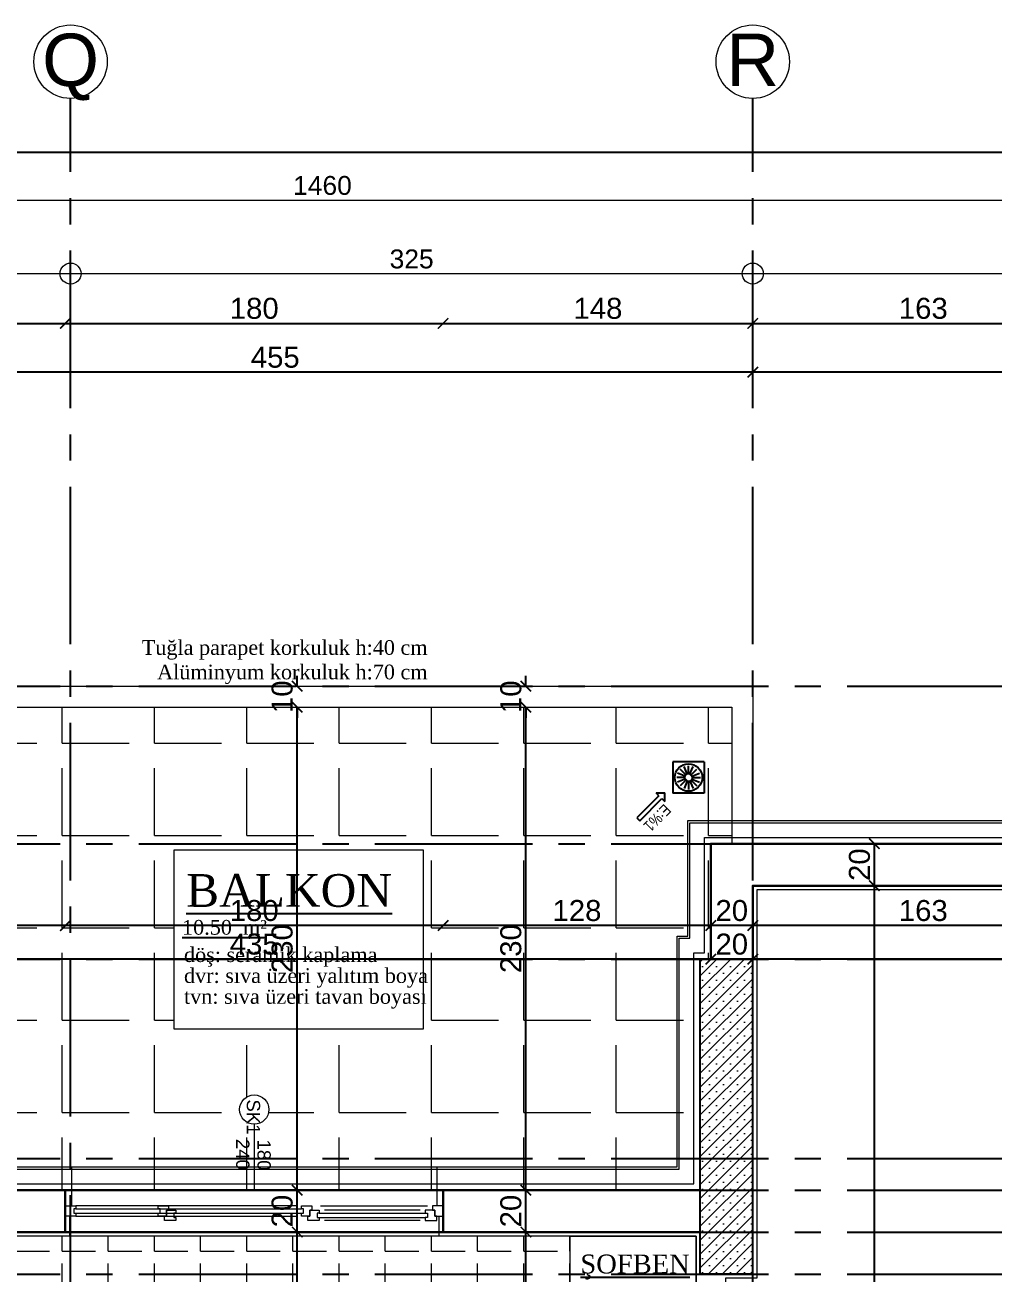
# Model space of a CAD drawing. Header units: millimetres. Extents: x 2778 to 13672, y 1832 to 5175.
# Drawn here: x 12514 to 12976, y 4540 to 5135 of the extents above; entities that cross this region are included whole.
import ezdxf

# ---------------------------------------------------------------- set-up
doc = ezdxf.new("R2010")
doc.units = ezdxf.units.MM
for name, pattern in [('CENTER2', [112.5, 75, -12.5, 12.5, -12.5]), ('DASHDOT2', [12.7, 6.35, -3.175, 0, -3.175]), ('DOTX2', [0.5, 0, -0.5])]:
    doc.linetypes.add(name, pattern=pattern)
for name, color, linetype, lineweight in [('aks', 251, 'DASHDOT2', 35), ('duvar', 232, 'Continuous', 30), ('görünüş', 201, 'Continuous', 18), ('ince', 37, 'Continuous', 0), ('iz', 1, 'DOTX2', 20), ('pencere', 4, 'Continuous', 18), ('sıva dış', 30, 'Continuous', 9), ('sıva iç', 21, 'Continuous', 0), ('tefriş', 252, 'Continuous', 5), ('yalıtım', 107, 'Continuous', 0), ('yazı', 11, 'Continuous', 20), ('z - tarama', 251, 'Continuous', 18), ('ÖLÇÜ İÇ', 7, 'Continuous', 9)]:
    doc.layers.add(name, color=color, linetype=linetype, lineweight=lineweight)
for name, color, linetype in [('İÇÖLÇÜ', 7, 'Continuous'), ('Panel', 7, 'Continuous'), ('Standart', 7, 'Continuous'), ('Yazi', 7, 'Continuous'), ('Ölçülendirme', 7, 'Continuous')]:
    doc.layers.add(name, color=color, linetype=linetype)
doc.styles.add('arial_1_18', font='arial.ttf', dxfattribs={"height": 0.2})
doc.styles.get("Standard").update_dxf_attribs({"font": 'arial.ttf'})
doc.styles.add('swis', font='swissc.ttf', dxfattribs={"height": 10})
doc.styles.add('Times roman', font='times.ttf')
doc.dimstyles.new('zulay iç ölçü', dxfattribs={"dimtxt": 10, "dimasz": 5, "dimexe": 0.18, "dimexo": 0, "dimgap": 2, "dimtad": 3, "dimdec": 0, "dimzin": 0, "dimdsep": 46, "dimtxsty": 'Standard', "dimblk": 'ARCHTICK', "dimcen": 0.09, "dimse1": 1, "dimse2": 1, "dimadec": 0, "dimazin": 0, "dimtfac": 1, "dimtdec": 0, "dimtix": 1, "dimtofl": 0, "dimtmove": 0, "dimatfit": 3, "dimldrblk": 'ARCHTICK', "dimfxl": 1, "dimtolj": 1, "dimtzin": 0, "dimarcsym": 0})

# ---------------------------------------------------------------- blocks, each defined once
blk = doc.blocks.new('IDE941Entity3566')
at = {"layer": 'Panel', "linetype": 'Continuous', "lineweight": 5}
h = blk.add_hatch(dxfattribs=at)
h.set_pattern_fill('SACNCR', color=163, scale=50, style=0)
h.set_pattern_definition([(45, (0, 0), (-3.314563, 3.314563), []), (45, (3.3146, 0), (-3.314563, 3.314563), [0, -4.6875])])
h.paths.add_polyline_path([(4180, 2050), (4180, 2200), (4205, 2200), (4205, 2050)])
blk = doc.blocks.new('IDE941Entity3567')
at = {"layer": 'Panel', "color": 164, "linetype": 'Continuous', "lineweight": -3}
blk.add_lwpolyline([(4205, 2050), (4180, 2050)], dxfattribs=at)
blk = doc.blocks.new('IDE941Entity3568')
at = {"layer": 'Panel', "color": 164, "linetype": 'Continuous', "lineweight": -3}
blk.add_lwpolyline([(4205, 2050), (4205, 2200)], dxfattribs=at)
blk = doc.blocks.new('IDE941Entity3569')
at = {"layer": 'Panel', "color": 164, "linetype": 'Continuous', "lineweight": -3}
blk.add_lwpolyline([(4205, 2200), (4180, 2200)], dxfattribs=at)
blk = doc.blocks.new('IDE941Entity3570')
at = {"layer": 'Panel', "color": 164, "linetype": 'Continuous', "lineweight": -3}
blk.add_lwpolyline([(4180, 2050), (4180, 2200)], dxfattribs=at)
blk = doc.blocks.new('IDE941Entity3926')
at = {"layer": 'Ölçülendirme', "color": 1, "linetype": 'Continuous', "lineweight": 5}
for points in [[(3262, 2723), (4738, 2723)], [(3262, 2688), (4738, 2688)]]:
    blk.add_lwpolyline(points, dxfattribs=at)
for centre in [(3880, 2688), (4205, 2688)]:
    blk.add_circle(centre, 5, dxfattribs=at)
at = {"layer": 'Ölçülendirme', "color": 1, "linetype": 'Continuous', "lineweight": 5, "style": 'arial_1_18'}
for s, p in [('1460', (3986.02, 2725.5)), ('325', (4032.01, 2690.5))]:
    blk.add_text(s, height=9, dxfattribs=at).set_placement(p)
blk = doc.blocks.new('_ArchTick')
at = {"color": 0, "linetype": 'ByBlock', "const_width": 0.15}
blk.add_lwpolyline([(-0.5, -0.5), (0.5, 0.5)], dxfattribs=at)
blk = doc.blocks.new('*D2696')
at = {"layer": 'Defpoints', "color": 0, "transparency": 16777216}
for p in [(8656.17, 5074.42), (8656.17, 5074.42), (13386.17, 5074.42)]:
    blk.add_point(p, dxfattribs=at)
at = {"layer": 'ÖLÇÜ İÇ', "color": 0, "lineweight": -2, "transparency": 16777216}
blk.add_line((13386.17, 5074.42), (8656.17, 5074.42), dxfattribs=at)
at = {"layer": 'ÖLÇÜ İÇ', "color": 0, "lineweight": -2, "transparency": 16777216, "xscale": 5, "yscale": 5, "zscale": 5, "rotation": 180}
blk.add_blockref('_ArchTick', (8656.17, 5074.42), dxfattribs=at)
at = {"layer": 'ÖLÇÜ İÇ', "color": 0, "lineweight": -2, "transparency": 16777216, "xscale": 5, "yscale": 5, "zscale": 5}
blk.add_blockref('_ArchTick', (13386.17, 5074.42), dxfattribs=at)
at = {"layer": 'ÖLÇÜ İÇ', "color": 0, "transparency": 16777216, "insert": (11021.17, 5081.52), "char_height": 10, "attachment_point": 5}
blk.add_mtext('\\A1;4730', dxfattribs=at)
blk = doc.blocks.new('FGFS')
at = {"layer": 'duvar'}
for p, q in [((857019.82, -390681.05), (857039.82, -390681.05)), ((857019.82, -390861.05), (857039.82, -390861.05))]:
    blk.add_line(p, q, dxfattribs=at)
at = {"layer": 'ince'}
for p, q in [((857027.32, -390739.55), (857027.32, -390688.55)), ((857029.32, -390692.05), (857029.32, -390737.55)), ((857034.32, -390692.05), (857034.32, -390737.55)), ((857027.32, -390751.05), (857027.32, -390856.05)), ((857032.32, -390856.05), (857032.32, -390751.05))]:
    blk.add_line(p, q, dxfattribs=at)
for points in [[(857030.82, -390740.05), (857030.82, -390689.55)], [(857032.82, -390740.05), (857032.82, -390689.55)], [(857028.82, -390856.05), (857028.82, -390748.55)], [(857030.82, -390856.05), (857030.82, -390748.55)]]:
    blk.add_lwpolyline(points, dxfattribs=at)
at = {"layer": 'iz', "ltscale": 0.1}
for p, q in [((857019.82, -390681.05), (857019.82, -390861.05)), ((857039.82, -390861.05), (857039.82, -390681.05))]:
    blk.add_line(p, q, dxfattribs=at)
at = {"layer": 'pencere'}
for points in [[(857027.32, -390681.05), (857027.32, -390686.05), (857029.32, -390686.05), (857029.32, -390685.05), (857032.32, -390685.05), (857032.32, -390681.05)], [(857030.82, -390748.55), (857030.82, -390747.55), (857028.82, -390747.55), (857028.82, -390748.55), (857027.32, -390748.55), (857027.32, -390743.55), (857029.32, -390743.55), (857029.32, -390744.55), (857032.32, -390744.55), (857032.32, -390748.55), (857030.82, -390748.55)], [(857030.82, -390816.84), (857030.82, -390815.84), (857028.82, -390815.84), (857028.82, -390816.84), (857027.32, -390816.84), (857027.32, -390811.84), (857029.32, -390811.84), (857029.32, -390812.84), (857032.32, -390812.84), (857032.32, -390816.84), (857030.82, -390816.84)], [(857027.32, -390861.05), (857027.32, -390856.05), (857027.32, -390856.05), (857028.82, -390856.05), (857028.82, -390857.05), (857030.82, -390857.05), (857030.82, -390856.05), (857032.32, -390856.05), (857032.32, -390856.05), (857032.32, -390861.05)]]:
    blk.add_lwpolyline(points, dxfattribs=at)
for points in [[(857032.32, -390684.05), (857032.32, -390685.05), (857029.32, -390685.05), (857029.32, -390689.55), (857030.82, -390689.55), (857030.82, -390688.55), (857032.82, -390688.55), (857032.82, -390689.55), (857034.32, -390689.55), (857034.32, -390684.05)], [(857032.32, -390745.55), (857032.32, -390744.55), (857029.32, -390744.55), (857029.32, -390740.05), (857030.82, -390740.05), (857030.82, -390741.05), (857032.82, -390741.05), (857032.82, -390740.05), (857034.32, -390740.05), (857034.32, -390745.55)], [(857032.32, -390813.84), (857032.32, -390812.84), (857029.32, -390812.84), (857029.32, -390808.35), (857030.82, -390808.35), (857030.82, -390809.35), (857032.82, -390809.35), (857032.82, -390808.35), (857034.32, -390808.35), (857034.32, -390813.84)]]:
    blk.add_lwpolyline(points, close=True, dxfattribs=at)
at = {"layer": 'sıva dış'}
for p, q in [((857008.82, -390684.05), (857027.32, -390684.05)), ((857008.82, -390858.05), (857027.32, -390858.05))]:
    blk.add_line(p, q, dxfattribs=at)
at = {"layer": 'sıva iç'}
for p, q in [((857032.32, -390683.05), (857041.82, -390683.05)), ((857032.32, -390859.05), (857041.82, -390859.05))]:
    blk.add_line(p, q, dxfattribs=at)
at = {"layer": 'yazı'}
blk.add_line((856988.47, -390771.05), (857019.82, -390771.05), dxfattribs=at)
blk.add_circle((856981.47, -390771.05), 7, dxfattribs=at)
for s, p in [('180', (856995.76, -390769.51)), ('SK1', (856976.65, -390774.58)), ('240', (856995.44, -390779.66))]:
    blk.add_text(s, height=6.328, dxfattribs=at).set_placement(p)
blk = doc.blocks.new('eğim çizgisi')
at = {"layer": 'Yazi'}
for p, q in [((1343.11, 4120.2), (1332.51, 4109.59)), ((1333.92, 4108.18), (1344.53, 4118.78)), ((1344.53, 4118.78), (1343.11, 4120.2)), ((1312.34, 4092.04), (1312.34, 4107.04)), ((1312.34, 4107.04), (1327.34, 4107.04)), ((1327.34, 4092.04), (1327.34, 4107.04)), ((1331.09, 4111.01), (1331.09, 4106.76)), ((1332.51, 4109.59), (1331.09, 4111.01)), ((1335.34, 4106.76), (1331.09, 4106.76)), ((1333.92, 4108.18), (1335.34, 4106.76)), ((1318.54, 4100.08), (1314.65, 4101.7)), ((1318.85, 4100.54), (1315.87, 4103.52)), ((1319.31, 4100.84), (1317.69, 4104.74)), ((1319.84, 4100.95), (1319.84, 4105.17)), ((1320.38, 4100.84), (1322, 4104.74)), ((1320.84, 4100.54), (1323.82, 4103.52)), ((1321.14, 4100.08), (1325.04, 4101.7)), ((1318.44, 4099.54), (1314.22, 4099.54)), ((1318.54, 4099.01), (1314.65, 4097.39)), ((1318.85, 4098.55), (1315.87, 4095.57)), ((1319.31, 4098.24), (1317.69, 4094.35)), ((1319.84, 4098.14), (1319.84, 4093.92)), ((1320.38, 4098.24), (1322, 4094.35)), ((1320.84, 4098.55), (1323.82, 4095.57)), ((1321.14, 4099.01), (1325.04, 4097.39)), ((1321.25, 4099.54), (1325.47, 4099.54)), ((1312.34, 4092.04), (1327.34, 4092.04))]:
    blk.add_line(p, q, dxfattribs=at)
blk.add_circle((1319.84, 4099.54), 6.56, dxfattribs=at)
at = {"layer": 'Yazi', "style": 'swis'}
blk.add_text('E:%%%1', height=5.335, rotation=45, dxfattribs=at).set_placement((1331.42, 4111.73))
blk = doc.blocks.new('*D3269')
at = {"layer": 'Defpoints', "color": 0, "transparency": 16777216}
for p in [(12861.17, 4725.23), (13023.67, 4725.23), (12861.17, 4706.22)]:
    blk.add_point(p, dxfattribs=at)
at = {"layer": 'ÖLÇÜ İÇ', "color": 0, "lineweight": -2, "transparency": 16777216}
blk.add_line((13023.67, 4706.22), (12861.17, 4706.22), dxfattribs=at)
at = {"layer": 'ÖLÇÜ İÇ', "color": 0, "lineweight": -2, "transparency": 16777216, "xscale": 5, "yscale": 5, "zscale": 5, "rotation": 180}
blk.add_blockref('_ArchTick', (12861.17, 4706.22), dxfattribs=at)
at = {"layer": 'ÖLÇÜ İÇ', "color": 0, "lineweight": -2, "transparency": 16777216, "xscale": 5, "yscale": 5, "zscale": 5}
blk.add_blockref('_ArchTick', (13023.67, 4706.22), dxfattribs=at)
at = {"layer": 'ÖLÇÜ İÇ', "color": 0, "transparency": 16777216, "insert": (12942.42, 4713.33), "char_height": 10, "attachment_point": 5}
blk.add_mtext('\\A1;163', dxfattribs=at)
blk = doc.blocks.new('*D3270')
at = {"layer": 'Defpoints', "color": 0, "transparency": 16777216}
for p in [(12861.17, 4725.23), (12841.17, 4724.08), (12841.17, 4706.22)]:
    blk.add_point(p, dxfattribs=at)
at = {"layer": 'ÖLÇÜ İÇ', "color": 0, "lineweight": -2, "transparency": 16777216}
blk.add_line((12861.17, 4706.22), (12841.17, 4706.22), dxfattribs=at)
at = {"layer": 'ÖLÇÜ İÇ', "color": 0, "lineweight": -2, "transparency": 16777216, "xscale": 5, "yscale": 5, "zscale": 5, "rotation": 180}
blk.add_blockref('_ArchTick', (12841.17, 4706.22), dxfattribs=at)
at = {"layer": 'ÖLÇÜ İÇ', "color": 0, "lineweight": -2, "transparency": 16777216, "xscale": 5, "yscale": 5, "zscale": 5}
blk.add_blockref('_ArchTick', (12861.17, 4706.22), dxfattribs=at)
at = {"layer": 'ÖLÇÜ İÇ', "color": 0, "transparency": 16777216, "insert": (12851.17, 4713.33), "char_height": 10, "attachment_point": 5}
blk.add_mtext('\\A1;20', dxfattribs=at)
blk = doc.blocks.new('*D3271')
at = {"layer": 'Defpoints', "color": 0, "transparency": 16777216}
for p in [(12841.17, 4724.08), (12713.67, 4706.22), (12713.67, 4580.23)]:
    blk.add_point(p, dxfattribs=at)
at = {"layer": 'ÖLÇÜ İÇ', "color": 0, "lineweight": -2, "transparency": 16777216}
blk.add_line((12841.17, 4706.22), (12713.67, 4706.22), dxfattribs=at)
at = {"layer": 'ÖLÇÜ İÇ', "color": 0, "lineweight": -2, "transparency": 16777216, "xscale": 5, "yscale": 5, "zscale": 5, "rotation": 180}
blk.add_blockref('_ArchTick', (12713.67, 4706.22), dxfattribs=at)
at = {"layer": 'ÖLÇÜ İÇ', "color": 0, "lineweight": -2, "transparency": 16777216, "xscale": 5, "yscale": 5, "zscale": 5}
blk.add_blockref('_ArchTick', (12841.17, 4706.22), dxfattribs=at)
at = {"layer": 'ÖLÇÜ İÇ', "color": 0, "transparency": 16777216, "insert": (12777.42, 4713.33), "char_height": 10, "attachment_point": 5}
blk.add_mtext('\\A1;128', dxfattribs=at)
blk = doc.blocks.new('*D3272')
at = {"layer": 'Defpoints', "color": 0, "transparency": 16777216}
for p in [(12533.67, 4706.22), (12533.67, 4580.23), (12713.67, 4580.23)]:
    blk.add_point(p, dxfattribs=at)
at = {"layer": 'ÖLÇÜ İÇ', "color": 0, "lineweight": -2, "transparency": 16777216}
blk.add_line((12713.67, 4706.22), (12533.67, 4706.22), dxfattribs=at)
at = {"layer": 'ÖLÇÜ İÇ', "color": 0, "lineweight": -2, "transparency": 16777216, "xscale": 5, "yscale": 5, "zscale": 5, "rotation": 180}
blk.add_blockref('_ArchTick', (12533.67, 4706.22), dxfattribs=at)
at = {"layer": 'ÖLÇÜ İÇ', "color": 0, "lineweight": -2, "transparency": 16777216, "xscale": 5, "yscale": 5, "zscale": 5}
blk.add_blockref('_ArchTick', (12713.67, 4706.22), dxfattribs=at)
at = {"layer": 'ÖLÇÜ İÇ', "color": 0, "transparency": 16777216, "insert": (12623.67, 4713.33), "char_height": 10, "attachment_point": 5}
blk.add_mtext('\\A1;180', dxfattribs=at)
blk = doc.blocks.new('*D3273')
at = {"layer": 'Defpoints', "color": 0, "transparency": 16777216}
for p in [(12406.17, 4706.22), (12406.17, 4706.22), (12533.67, 4580.23)]:
    blk.add_point(p, dxfattribs=at)
at = {"layer": 'ÖLÇÜ İÇ', "color": 0, "lineweight": -2, "transparency": 16777216}
blk.add_line((12533.67, 4706.22), (12406.17, 4706.22), dxfattribs=at)
at = {"layer": 'ÖLÇÜ İÇ', "color": 0, "lineweight": -2, "transparency": 16777216, "xscale": 5, "yscale": 5, "zscale": 5, "rotation": 180}
blk.add_blockref('_ArchTick', (12406.17, 4706.22), dxfattribs=at)
at = {"layer": 'ÖLÇÜ İÇ', "color": 0, "lineweight": -2, "transparency": 16777216, "xscale": 5, "yscale": 5, "zscale": 5}
blk.add_blockref('_ArchTick', (12533.67, 4706.22), dxfattribs=at)
at = {"layer": 'ÖLÇÜ İÇ', "color": 0, "transparency": 16777216, "insert": (12469.92, 4713.33), "char_height": 10, "attachment_point": 5}
blk.add_mtext('\\A1;128', dxfattribs=at)
blk = doc.blocks.new('*D3280')
at = {"layer": 'Defpoints', "color": 0, "transparency": 16777216}
for p in [(12861.17, 4690.23), (12861.17, 4690.23), (13366.17, 4690.23)]:
    blk.add_point(p, dxfattribs=at)
at = {"layer": 'ÖLÇÜ İÇ', "color": 0, "lineweight": -2, "transparency": 16777216}
blk.add_line((13366.17, 4690.23), (12861.17, 4690.23), dxfattribs=at)
at = {"layer": 'ÖLÇÜ İÇ', "color": 0, "lineweight": -2, "transparency": 16777216, "xscale": 5, "yscale": 5, "zscale": 5, "rotation": 180}
blk.add_blockref('_ArchTick', (12861.17, 4690.23), dxfattribs=at)
at = {"layer": 'ÖLÇÜ İÇ', "color": 0, "lineweight": -2, "transparency": 16777216, "xscale": 5, "yscale": 5, "zscale": 5}
blk.add_blockref('_ArchTick', (13366.17, 4690.23), dxfattribs=at)
at = {"layer": 'ÖLÇÜ İÇ', "color": 0, "transparency": 16777216, "insert": (13113.67, 4697.34), "char_height": 10, "attachment_point": 5}
blk.add_mtext('\\A1;505', dxfattribs=at)
blk = doc.blocks.new('*D3281')
at = {"layer": 'Defpoints', "color": 0, "transparency": 16777216}
for p in [(12841.17, 4690.23), (12841.17, 4690.23), (12861.17, 4690.23)]:
    blk.add_point(p, dxfattribs=at)
at = {"layer": 'ÖLÇÜ İÇ', "color": 0, "lineweight": -2, "transparency": 16777216}
blk.add_line((12861.17, 4690.23), (12841.17, 4690.23), dxfattribs=at)
at = {"layer": 'ÖLÇÜ İÇ', "color": 0, "lineweight": -2, "transparency": 16777216, "xscale": 5, "yscale": 5, "zscale": 5, "rotation": 180}
blk.add_blockref('_ArchTick', (12841.17, 4690.23), dxfattribs=at)
at = {"layer": 'ÖLÇÜ İÇ', "color": 0, "lineweight": -2, "transparency": 16777216, "xscale": 5, "yscale": 5, "zscale": 5}
blk.add_blockref('_ArchTick', (12861.17, 4690.23), dxfattribs=at)
at = {"layer": 'ÖLÇÜ İÇ', "color": 0, "transparency": 16777216, "insert": (12851.17, 4697.34), "char_height": 10, "attachment_point": 5}
blk.add_mtext('\\A1;20', dxfattribs=at)
blk = doc.blocks.new('*D3282')
at = {"layer": 'Defpoints', "color": 0, "transparency": 16777216}
for p in [(12406.17, 4690.23), (12406.17, 4690.23), (12841.17, 4690.23)]:
    blk.add_point(p, dxfattribs=at)
at = {"layer": 'ÖLÇÜ İÇ', "color": 0, "lineweight": -2, "transparency": 16777216}
blk.add_line((12841.17, 4690.23), (12406.17, 4690.23), dxfattribs=at)
at = {"layer": 'ÖLÇÜ İÇ', "color": 0, "lineweight": -2, "transparency": 16777216, "xscale": 5, "yscale": 5, "zscale": 5, "rotation": 180}
blk.add_blockref('_ArchTick', (12406.17, 4690.23), dxfattribs=at)
at = {"layer": 'ÖLÇÜ İÇ', "color": 0, "lineweight": -2, "transparency": 16777216, "xscale": 5, "yscale": 5, "zscale": 5}
blk.add_blockref('_ArchTick', (12841.17, 4690.23), dxfattribs=at)
at = {"layer": 'ÖLÇÜ İÇ', "color": 0, "transparency": 16777216, "insert": (12623.67, 4697.34), "char_height": 10, "attachment_point": 5}
blk.add_mtext('\\A1;435', dxfattribs=at)
blk = doc.blocks.new('*D3169')
at = {"layer": 'Defpoints', "color": 0, "transparency": 16777216}
for p in [(12644.12, 4560.23), (12644.12, 4560.23), (12644.12, 4155.23)]:
    blk.add_point(p, dxfattribs=at)
at = {"layer": 'ÖLÇÜ İÇ', "color": 0, "lineweight": -2, "transparency": 16777216}
blk.add_line((12644.12, 4155.23), (12644.12, 4560.23), dxfattribs=at)
at = {"layer": 'ÖLÇÜ İÇ', "color": 0, "lineweight": -2, "transparency": 16777216, "xscale": 5, "yscale": 5, "zscale": 5}
for p, rotation in [((12644.12, 4560.23), 90), ((12644.12, 4155.23), 270)]:
    blk.add_blockref('_ArchTick', p, dxfattribs=dict(at, rotation=rotation))
at = {"layer": 'ÖLÇÜ İÇ', "color": 0, "transparency": 16777216, "insert": (12637.01, 4357.73), "char_height": 10, "attachment_point": 5, "rotation": 90}
blk.add_mtext('\\A1;405', dxfattribs=at)
blk = doc.blocks.new('*D3170')
at = {"layer": 'Defpoints', "color": 0, "transparency": 16777216}
for p in [(12644.12, 4580.23), (12644.12, 4580.23), (12644.12, 4560.23)]:
    blk.add_point(p, dxfattribs=at)
at = {"layer": 'ÖLÇÜ İÇ', "color": 0, "lineweight": -2, "transparency": 16777216}
blk.add_line((12644.12, 4560.23), (12644.12, 4580.23), dxfattribs=at)
at = {"layer": 'ÖLÇÜ İÇ', "color": 0, "lineweight": -2, "transparency": 16777216, "xscale": 5, "yscale": 5, "zscale": 5}
for p, rotation in [((12644.12, 4580.23), 90), ((12644.12, 4560.23), 270)]:
    blk.add_blockref('_ArchTick', p, dxfattribs=dict(at, rotation=rotation))
at = {"layer": 'ÖLÇÜ İÇ', "color": 0, "transparency": 16777216, "insert": (12637.01, 4570.23), "char_height": 10, "attachment_point": 5, "rotation": 90}
blk.add_mtext('\\A1;20', dxfattribs=at)
blk = doc.blocks.new('*D3171')
at = {"layer": 'Defpoints', "color": 0, "transparency": 16777216}
for p in [(12644.12, 4810.23), (12644.12, 4810.23), (12644.12, 4580.23)]:
    blk.add_point(p, dxfattribs=at)
at = {"layer": 'ÖLÇÜ İÇ', "color": 0, "lineweight": -2, "transparency": 16777216}
blk.add_line((12644.12, 4580.23), (12644.12, 4810.23), dxfattribs=at)
at = {"layer": 'ÖLÇÜ İÇ', "color": 0, "lineweight": -2, "transparency": 16777216, "xscale": 5, "yscale": 5, "zscale": 5}
for p, rotation in [((12644.12, 4810.23), 90), ((12644.12, 4580.23), 270)]:
    blk.add_blockref('_ArchTick', p, dxfattribs=dict(at, rotation=rotation))
at = {"layer": 'ÖLÇÜ İÇ', "color": 0, "transparency": 16777216, "insert": (12637.01, 4695.23), "char_height": 10, "attachment_point": 5, "rotation": 90}
blk.add_mtext('\\A1;230', dxfattribs=at)
blk = doc.blocks.new('*D3172')
at = {"layer": 'Defpoints', "color": 0, "transparency": 16777216}
for p in [(12644.12, 4820.23), (12644.12, 4820.23), (12644.12, 4810.23)]:
    blk.add_point(p, dxfattribs=at)
at = {"layer": 'ÖLÇÜ İÇ', "color": 0, "lineweight": -2, "transparency": 16777216}
for p, q in [((12644.12, 4820.23), (12644.12, 4825.23)), ((12644.12, 4810.23), (12644.12, 4805.23))]:
    blk.add_line(p, q, dxfattribs=at)
at = {"layer": 'ÖLÇÜ İÇ', "color": 0, "lineweight": -2, "transparency": 16777216, "xscale": 5, "yscale": 5, "zscale": 5}
for p, rotation in [((12644.12, 4820.23), 270), ((12644.12, 4810.23), 90)]:
    blk.add_blockref('_ArchTick', p, dxfattribs=dict(at, rotation=rotation))
at = {"layer": 'ÖLÇÜ İÇ', "color": 0, "transparency": 16777216, "insert": (12637.01, 4815.23), "char_height": 10, "attachment_point": 5, "rotation": 90}
blk.add_mtext('\\A1;10', dxfattribs=at)
blk = doc.blocks.new('*D3178')
at = {"layer": 'Defpoints', "color": 0, "transparency": 16777216}
for p in [(12753.06, 4560.23), (12753.06, 4560.23), (12753.06, 4155.23)]:
    blk.add_point(p, dxfattribs=at)
at = {"layer": 'ÖLÇÜ İÇ', "color": 0, "lineweight": -2, "transparency": 16777216}
blk.add_line((12753.06, 4155.23), (12753.06, 4560.23), dxfattribs=at)
at = {"layer": 'ÖLÇÜ İÇ', "color": 0, "lineweight": -2, "transparency": 16777216, "xscale": 5, "yscale": 5, "zscale": 5}
for p, rotation in [((12753.06, 4560.23), 90), ((12753.06, 4155.23), 270)]:
    blk.add_blockref('_ArchTick', p, dxfattribs=dict(at, rotation=rotation))
at = {"layer": 'ÖLÇÜ İÇ', "color": 0, "transparency": 16777216, "insert": (12745.96, 4357.73), "char_height": 10, "attachment_point": 5, "rotation": 90}
blk.add_mtext('\\A1;405', dxfattribs=at)
blk = doc.blocks.new('*D3179')
at = {"layer": 'Defpoints', "color": 0, "transparency": 16777216}
for p in [(12753.06, 4580.23), (12753.06, 4580.23), (12753.06, 4560.23)]:
    blk.add_point(p, dxfattribs=at)
at = {"layer": 'ÖLÇÜ İÇ', "color": 0, "lineweight": -2, "transparency": 16777216}
blk.add_line((12753.06, 4560.23), (12753.06, 4580.23), dxfattribs=at)
at = {"layer": 'ÖLÇÜ İÇ', "color": 0, "lineweight": -2, "transparency": 16777216, "xscale": 5, "yscale": 5, "zscale": 5}
for p, rotation in [((12753.06, 4580.23), 90), ((12753.06, 4560.23), 270)]:
    blk.add_blockref('_ArchTick', p, dxfattribs=dict(at, rotation=rotation))
at = {"layer": 'ÖLÇÜ İÇ', "color": 0, "transparency": 16777216, "insert": (12745.96, 4570.23), "char_height": 10, "attachment_point": 5, "rotation": 90}
blk.add_mtext('\\A1;20', dxfattribs=at)
blk = doc.blocks.new('*D3180')
at = {"layer": 'Defpoints', "color": 0, "transparency": 16777216}
for p in [(12753.06, 4810.23), (12753.06, 4810.23), (12753.06, 4580.23)]:
    blk.add_point(p, dxfattribs=at)
at = {"layer": 'ÖLÇÜ İÇ', "color": 0, "lineweight": -2, "transparency": 16777216}
blk.add_line((12753.06, 4580.23), (12753.06, 4810.23), dxfattribs=at)
at = {"layer": 'ÖLÇÜ İÇ', "color": 0, "lineweight": -2, "transparency": 16777216, "xscale": 5, "yscale": 5, "zscale": 5}
for p, rotation in [((12753.06, 4810.23), 90), ((12753.06, 4580.23), 270)]:
    blk.add_blockref('_ArchTick', p, dxfattribs=dict(at, rotation=rotation))
at = {"layer": 'ÖLÇÜ İÇ', "color": 0, "transparency": 16777216, "insert": (12745.95, 4695.23), "char_height": 10, "attachment_point": 5, "rotation": 90}
blk.add_mtext('\\A1;230', dxfattribs=at)
blk = doc.blocks.new('*D3181')
at = {"layer": 'Defpoints', "color": 0, "transparency": 16777216}
for p in [(12753.06, 4820.23), (12753.06, 4820.23), (12753.06, 4810.23)]:
    blk.add_point(p, dxfattribs=at)
at = {"layer": 'ÖLÇÜ İÇ', "color": 0, "lineweight": -2, "transparency": 16777216}
for p, q in [((12753.06, 4820.23), (12753.06, 4825.23)), ((12753.06, 4810.23), (12753.06, 4805.23))]:
    blk.add_line(p, q, dxfattribs=at)
at = {"layer": 'ÖLÇÜ İÇ', "color": 0, "lineweight": -2, "transparency": 16777216, "xscale": 5, "yscale": 5, "zscale": 5}
for p, rotation in [((12753.06, 4820.23), 270), ((12753.06, 4810.23), 90)]:
    blk.add_blockref('_ArchTick', p, dxfattribs=dict(at, rotation=rotation))
at = {"layer": 'ÖLÇÜ İÇ', "color": 0, "transparency": 16777216, "insert": (12745.96, 4815.23), "char_height": 10, "attachment_point": 5, "rotation": 90}
blk.add_mtext('\\A1;10', dxfattribs=at)
blk = doc.blocks.new('*D3187')
at = {"layer": 'Defpoints', "color": 0, "transparency": 16777216}
for p in [(12919.14, 4725.23), (12919.14, 4725.23), (12919.14, 4245.23)]:
    blk.add_point(p, dxfattribs=at)
at = {"layer": 'ÖLÇÜ İÇ', "color": 0, "lineweight": -2, "transparency": 16777216}
blk.add_line((12919.14, 4245.23), (12919.14, 4725.23), dxfattribs=at)
at = {"layer": 'ÖLÇÜ İÇ', "color": 0, "lineweight": -2, "transparency": 16777216, "xscale": 5, "yscale": 5, "zscale": 5}
for p, rotation in [((12919.14, 4725.23), 90), ((12919.14, 4245.23), 270)]:
    blk.add_blockref('_ArchTick', p, dxfattribs=dict(at, rotation=rotation))
at = {"layer": 'ÖLÇÜ İÇ', "color": 0, "transparency": 16777216, "insert": (12912.04, 4485.23), "char_height": 10, "attachment_point": 5, "rotation": 90}
blk.add_mtext('\\A1;480', dxfattribs=at)
blk = doc.blocks.new('*D3188')
at = {"layer": 'Defpoints', "color": 0, "transparency": 16777216}
for p in [(12919.14, 4745.23), (12919.14, 4745.23), (12919.14, 4725.23)]:
    blk.add_point(p, dxfattribs=at)
at = {"layer": 'ÖLÇÜ İÇ', "color": 0, "lineweight": -2, "transparency": 16777216}
blk.add_line((12919.14, 4725.23), (12919.14, 4745.23), dxfattribs=at)
at = {"layer": 'ÖLÇÜ İÇ', "color": 0, "lineweight": -2, "transparency": 16777216, "xscale": 5, "yscale": 5, "zscale": 5}
for p, rotation in [((12919.14, 4745.23), 90), ((12919.14, 4725.23), 270)]:
    blk.add_blockref('_ArchTick', p, dxfattribs=dict(at, rotation=rotation))
at = {"layer": 'ÖLÇÜ İÇ', "color": 0, "transparency": 16777216, "insert": (12912.04, 4735.23), "char_height": 10, "attachment_point": 5, "rotation": 90}
blk.add_mtext('\\A1;20', dxfattribs=at)

msp = doc.modelspace()

# ---------------------------------------------------------------- hatches: boundary and pattern name
at = {"layer": 'z - tarama', "true_color": 0x000000}
h = msp.add_hatch(dxfattribs=at)
h.set_pattern_fill('ANGLE', color=18, scale=160, style=0)
h.set_pattern_definition([(0, (-1051519.92, 409725.164), (0, 44), [32, -12]), (90, (-1051519.92, 409725.164), (-44, 3e-15), [32, -12])])
h.paths.add_polyline_path([(12536.17, 4745.23), (12851.17, 4745.23), (12851.17, 4810.23), (12536.17, 4810.23)])
h.paths.add_polyline_path([(12805.89, 4757.5), (12816.5, 4768.11), (12815.08, 4769.52), (12819.33, 4769.52), (12819.33, 4765.28), (12817.91, 4766.69), (12807.31, 4756.09)], flags=16)
h.paths.add_polyline_path([(12823.08, 4784.24), (12838.08, 4784.24), (12838.08, 4769.24), (12823.08, 4769.24)], flags=16)
h.paths.add_polyline_path([(12837.14, 4776.74, -1), (12824.01, 4776.74, -1)], flags=0)
h.paths.add_polyline_path([(12704.18, 4690.23), (12841.17, 4690.23), (12841.17, 4745.23), (12536.17, 4745.23), (12536.17, 4690.23), (12585.55, 4690.23), (12585.55, 4742.32), (12704.18, 4742.32)])
h.paths.add_polyline_path([(12536.17, 4595.23), (12623.67, 4595.23), (12623.67, 4611.58, -0.414214), (12616.67, 4618.58, -1), (12630.67, 4618.58, -0.414214), (12623.67, 4611.58), (12623.67, 4595.23), (12836.17, 4595.23), (12836.17, 4690.23), (12704.18, 4690.23), (12704.18, 4656.95), (12585.55, 4656.95), (12585.55, 4690.23), (12536.17, 4690.23)])
h.paths.add_polyline_path([(12710.67, 4580.23), (12713.67, 4580.23), (12836.17, 4580.23), (12836.17, 4595.23), (12623.67, 4595.23), (12623.67, 4580.23)])
h.paths.add_polyline_path([(12431.17, 4580.23), (12536.17, 4580.23), (12536.17, 4595.23), (12431.17, 4595.23)])
h.paths.add_polyline_path([(12536.67, 4580.23), (12623.67, 4580.23), (12623.67, 4595.23), (12536.17, 4595.23), (12536.17, 4580.23)])
h.paths.add_polyline_path([(12431.17, 4595.23), (12536.17, 4595.23), (12536.17, 4690.23), (12431.17, 4690.23)])
h.paths.add_polyline_path([(12411.17, 4595.23), (12431.17, 4595.23), (12431.17, 4690.23), (12411.17, 4690.23)])
h.paths.add_polyline_path([(12411.17, 4580.23), (12431.17, 4580.23), (12431.17, 4595.23), (12411.17, 4595.23)])
h.paths.add_polyline_path([(12493.57, 4698.32), (12431.17, 4698.32), (12431.17, 4690.23), (12536.17, 4690.23), (12536.17, 4745.23), (12478.12, 4745.23, -0.155647)])
h.paths.add_polyline_path([(12431.17, 4776.6, -0.179292), (12478.12, 4745.23), (12536.17, 4745.23), (12536.17, 4810.23), (12431.17, 4810.23)])
h.paths.add_polyline_path([(12406.17, 4780.52), (12408.17, 4780.52), (12408.67, 4779.77, 1), (12409.17, 4779.77), (12409.17, 4784.52), (12408.92, 4784.52, -0.414214), (12409.17, 4784.27), (12409.17, 4779.52), (12408.17, 4779.52), (12408.17, 4778.72, -0.071418), (12431.17, 4776.6), (12431.17, 4810.23), (12406.17, 4810.23)])
h.paths.add_polyline_path([(12818.93, 4766.56), (12807.28, 4754.91), (12813.08, 4749.11), (12824.73, 4760.75)], flags=24)
h.paths.add_polyline_path([(12623.63, 4605.87), (12623.63, 4589), (12633.12, 4589), (12633.12, 4605.87)], flags=9)
h.paths.add_polyline_path([(12613.47, 4606.19), (12613.47, 4587.21), (12622.96, 4587.21), (12622.96, 4606.19)], flags=9)
h.paths.add_polyline_path([(12618.55, 4624.98), (12618.55, 4607.05), (12628.04, 4607.05), (12628.04, 4624.98)], flags=24)
at = {"layer": 'z - tarama'}
h = msp.add_hatch(dxfattribs=at)
h.set_pattern_fill('ANGLE', color=252, scale=80, style=0)
h.set_pattern_definition([(0, (-1051519.92, 409725.164), (0, 22), [16, -6]), (90, (-1051519.92, 409725.164), (-22, 1e-15), [16, -6])])
h.paths.add_polyline_path([(12536.17, 4540.23), (12774.17, 4540.23), (12774.17, 4558.23), (12536.17, 4558.23)])
h.paths.add_polyline_path([(12536.17, 4445.23), (12774.17, 4445.23), (12774.17, 4451.84), (12772.26, 4451.84, -0.414214), (12771.76, 4452.34), (12771.76, 4481.34, -0.414214), (12772.26, 4481.84), (12774.17, 4481.84), (12774.17, 4528.23), (12774.17, 4528.23), (12774.17, 4540.23), (12536.17, 4540.23)])
h.paths.add_polyline_path([(12431.17, 4445.23), (12536.17, 4445.23), (12536.17, 4540.23), (12431.17, 4540.23)])
h.paths.add_polyline_path([(12398.17, 4445.23), (12431.17, 4445.23), (12431.17, 4540.23), (12413.17, 4540.23), (12413.17, 4538.23), (12398.17, 4538.23)])
h.paths.add_polyline_path([(12431.17, 4540.23), (12536.17, 4540.23), (12536.17, 4558.23), (12431.17, 4558.23)])
h.paths.add_polyline_path([(12536.17, 4412.05), (12538.17, 4412.05), (12538.17, 4410.23), (12774.17, 4410.23), (12774.17, 4445.23), (12536.17, 4445.23)])
h.paths.add_polyline_path([(12431.17, 4239.45, -0.121467), (12466.75, 4219.29), (12466.77, 4219.32), (12468.47, 4217.62, -0.197654), (12494.28, 4157.98, -0.416778), (12494.53, 4158.23), (12499.28, 4158.23), (12499.28, 4157.23), (12536.17, 4157.23), (12536.17, 4217.23), (12536.17, 4342.05), (12523.17, 4342.05), (12521.7, 4311.99), (12484.63, 4311.99), (12483.17, 4342.06), (12458.17, 4342.06), (12456.7, 4311.99), (12431.17, 4311.99)])
h.paths.add_polyline_path([(12398.17, 4157.23), (12401.28, 4157.23), (12401.28, 4158.23), (12406.28, 4158.23), (12406.28, 4157.23), (12408.08, 4157.23), (12408.08, 4157.7, -1), (12408.08, 4158.9), (12408.08, 4159.36), (12407.45, 4159.99), (12408.08, 4160.63), (12408.08, 4242.63, -0.068537), (12431.17, 4239.45), (12431.17, 4311.99), (12419.63, 4311.99), (12418.17, 4342.06), (12398.17, 4342.06)])
h.paths.add_polyline_path([(12538.17, 4342.05), (12536.17, 4342.05), (12536.17, 4217.23), (12571.73, 4217.23), (12571.73, 4218.13), (12569.89, 4218.13), (12569.89, 4219.93), (12592.48, 4219.93), (12592.48, 4218.13), (12590.63, 4218.13), (12590.63, 4217.23), (12597.24, 4217.23), (12597.24, 4218.13), (12595.4, 4218.13), (12595.4, 4219.93), (12604.41, 4219.93), (12604.41, 4218.13), (12602.57, 4218.13), (12602.57, 4217.23), (12674.57, 4217.23, -0.414214), (12674.07, 4217.73), (12674.07, 4219.23, -0.414214), (12674.57, 4219.73), (12703.57, 4219.73, -0.414214), (12704.07, 4219.23), (12704.07, 4217.23), (12719.07, 4217.23), (12734.17, 4217.23), (12734.17, 4237.23), (12774.17, 4237.23), (12774.17, 4267.86), (12772.79, 4267.86), (12772.79, 4256.43), (12769.17, 4256.43), (12769.17, 4305), (12772.79, 4305), (12772.79, 4293.57), (12774.17, 4293.57), (12774.17, 4410.23), (12538.17, 4410.23)])
h.paths.add_polyline_path([(12575.25, 4392.34), (12683.47, 4392.34), (12683.47, 4325.91), (12575.25, 4325.91)], flags=16)
h.paths.add_polyline_path([(12684.45, 4346.99), (12623.65, 4346.99), (12623.65, 4333.18), (12684.45, 4333.18)], flags=24)
h.paths.add_polyline_path([(12681.99, 4363.66), (12648.6, 4363.66), (12648.6, 4354.85), (12681.99, 4354.85)], flags=8)
h.paths.add_polyline_path([(12682.73, 4374.94), (12604.62, 4374.94), (12604.62, 4363.34), (12682.73, 4363.34)], flags=8)
h.paths.add_polyline_path([(12682.39, 4391.37), (12586.78, 4391.37), (12586.78, 4379.75), (12682.39, 4379.75)], flags=8)
h.paths.add_polyline_path([(12682.39, 4383.17), (12592.94, 4383.17), (12592.94, 4371.55), (12682.39, 4371.55)], flags=8)
h.paths.add_polyline_path([(12612.66, 4210.97), (12544.45, 4210.97), (12544.45, 4199.4), (12612.66, 4199.4)], flags=9)

# ---------------------------------------------------------------- linework, layer by layer
at = {"layer": 'aks', "color": 251, "linetype": 'CENTER2', "lineweight": -3}
for points in [[(12536.17, 2140.23), (12536.17, 5100.23)], [(12861.17, 2140.23), (12861.17, 5100.23)], [(8406.17, 4820.23), (13636.17, 4820.23)], [(8406.17, 4745.23), (13636.17, 4745.23)], [(8406.17, 4690.23), (13636.17, 4690.23)], [(8406.17, 4595.23), (13636.17, 4595.23)], [(8406.17, 4580.23), (13636.17, 4580.23)], [(8406.17, 4560.23), (13636.17, 4560.23)], [(8406.17, 4540.23), (13636.17, 4540.23)]]:
    msp.add_lwpolyline(points, dxfattribs=at)
at = {"layer": 'aks', "color": 30, "linetype": 'Continuous', "lineweight": 5}
for centre in [(12536.17, 5117.73), (12861.17, 5117.73)]:
    msp.add_circle(centre, 17.5, dxfattribs=at)
at = {"layer": 'duvar', "lineweight": 30}
for p, q in [((12836.17, 4580.23), (12411.17, 4580.23)), ((12836.17, 4560.23), (12411.17, 4560.23))]:
    msp.add_line(p, q, dxfattribs=at)
for points in [[(12841.17, 4690.23), (12841.17, 4745.23), (13386.17, 4745.23), (13386.17, 4595.23)], [(12861.17, 4690.23), (12861.17, 4725.23), (13366.17, 4725.23), (13366.17, 4595.23)]]:
    msp.add_lwpolyline(points, dxfattribs=at)
at = {"layer": 'görünüş'}
for points in [[(12406.17, 4820.23), (12861.17, 4820.23), (12861.17, 4745.23)], [(12406.17, 4810.23), (12851.17, 4810.23), (12851.17, 4745.23)]]:
    msp.add_lwpolyline(points, dxfattribs=at)
at = {"layer": 'İÇÖLÇÜ'}
for p, q in [((12406.17, 4993.09), (12533.67, 4993.09)), ((12533.67, 4993.09), (12713.67, 4993.09)), ((12713.67, 4993.09), (12861.17, 4993.09)), ((12861.17, 4993.09), (13023.67, 4993.09)), ((12861.17, 4969.82), (12406.17, 4969.82)), ((13386.17, 4969.82), (12861.17, 4969.82))]:
    msp.add_line(p, q, dxfattribs=at)
at = {"layer": 'sıva dış'}
for p, q in [((12838.17, 4693.23), (12838.17, 4748.23)), ((12838.17, 4748.23), (13389.17, 4748.23)), ((12833.17, 4583.23), (12833.17, 4693.23)), ((12833.17, 4693.23), (12838.17, 4693.23)), ((12414.17, 4583.23), (12833.17, 4583.23))]:
    msp.add_line(p, q, dxfattribs=at)
at = {"layer": 'sıva iç'}
for points in [[(13364.17, 4723.23), (12863.17, 4723.23), (12863.17, 4538.23), (12848.17, 4538.23), (12848.17, 4247.23), (12969.17, 4247.23), (12969.17, 4357.23), (13364.17, 4357.23), (13364.17, 4443.23), (13359.17, 4443.23), (13359.17, 4597.23), (13364.17, 4597.23)], [(12834.17, 4558.23), (12413.17, 4558.23), (12413.17, 4538.23), (12398.17, 4538.23), (12398.17, 4157.23), (12794.17, 4157.23), (12794.17, 4177.23), (12834.17, 4177.23)], [(12834.17, 4528.23), (12774.17, 4528.23), (12774.17, 4558.23), (12834.17, 4558.23)]]:
    msp.add_lwpolyline(points, close=True, dxfattribs=at)
msp.add_lwpolyline([(12536.17, 4157.23), (12536.17, 4217.23), (12734.17, 4217.23), (12734.17, 4237.23), (12774.17, 4237.23), (12774.17, 4558.23)], dxfattribs=at)
at = {"layer": 'yalıtım'}
for p, q in [((12830.17, 4701.23), (12830.17, 4756.23)), ((12830.17, 4756.23), (13397.17, 4756.23)), ((12831.17, 4700.23), (12831.17, 4755.23)), ((12831.17, 4755.23), (13396.17, 4755.23)), ((12825.17, 4591.23), (12825.17, 4701.23)), ((12825.17, 4701.23), (12830.17, 4701.23)), ((12826.17, 4590.23), (12826.17, 4700.23)), ((12826.17, 4700.23), (12831.17, 4700.23)), ((12421.17, 4590.23), (12826.17, 4590.23)), ((12422.17, 4591.23), (12825.17, 4591.23))]:
    msp.add_line(p, q, dxfattribs=at)
at = {"layer": 'yazı'}
msp.add_lwpolyline([(12585.55, 4742.32), (12704.18, 4742.32), (12704.18, 4656.95), (12585.55, 4656.95)], close=True, dxfattribs=at)

# ---------------------------------------------------------------- block references
at = {"layer": 'İÇÖLÇÜ', "xscale": 5, "yscale": 5, "zscale": 5}
for p in [(12533.67, 4993.09), (12713.67, 4993.09), (12861.17, 4993.09), (12861.17, 4969.82)]:
    msp.add_blockref('_ArchTick', p, dxfattribs=at)
at = {"layer": 'İÇÖLÇÜ', "xscale": 5, "yscale": 5, "zscale": 5, "rotation": 180}
for p in [(12533.67, 4993.09), (12713.67, 4993.09), (12861.17, 4993.09), (12861.17, 4969.82)]:
    msp.add_blockref('_ArchTick', p, dxfattribs=at)
at = {"layer": 'Panel'}
for name in ['IDE941Entity3566', 'IDE941Entity3569', 'IDE941Entity3570', 'IDE941Entity3568', 'IDE941Entity3567']:
    msp.add_blockref(name, (8656.17, 2490.23), dxfattribs=at)
at = {"layer": 'Standart'}
msp.add_blockref('IDE941Entity3926', (8656.17, 2328.8), dxfattribs=at)
at = {"layer": 'tefriş', "rotation": 180}
msp.add_blockref('eğim çizgisi', (14150.42, 8876.28), dxfattribs=at)
at = {"layer": 'ÖLÇÜ İÇ', "rotation": 270}
msp.add_blockref('FGFS', (403394.72, 861600.05), dxfattribs=at)

# ---------------------------------------------------------------- texts
at = {"layer": 'aks', "color": 1, "linetype": 'Continuous', "lineweight": 5, "style": 'arial_1_18'}
for s, p in [('Q', (12522.6, 5106.11)), ('R', (12848.57, 5106.11))]:
    msp.add_text(s, height=25, dxfattribs=at).set_placement(p)
at = {"layer": 'İÇÖLÇÜ', "char_height": 10, "attachment_point": 5}
for s, insert in [('\\A1;180', (12623.67, 5000.2)), ('\\A1;148', (12787.42, 5000.2)), ('\\A1;163', (12942.42, 5000.2)), ('\\A1;455', (12633.67, 4976.91))]:
    msp.add_mtext(s, dxfattribs=dict(at, insert=insert))
at = {"layer": 'Yazi', "style": 'Times roman'}
for s, height, p in [('%%UBALKON', 15.593, (12591.2, 4715.15)), ('%%U10.50  m²', 6.9967, (12589.27, 4701.89)), ('%%UŞOFBEN', 8.996, (12779.04, 4540.51))]:
    msp.add_text(s, height=height, dxfattribs=at).set_placement(p)
at = {"layer": 'yazı', "style": 'Times roman'}
for s, p in [('döş: seramik kaplama', (12590.21, 4688.86)), ('dvr: sıva üzeri yalıtım boya', (12590.21, 4678.9)), ('tvn: sıva üzeri tavan boyası', (12590.21, 4668.95))]:
    msp.add_text(s, height=6.9967, dxfattribs=at).set_placement(p)
at = {"layer": 'yazı', "insert": (12706.26, 4821.22), "char_height": 6.9967, "attachment_point": 9, "style": 'Times roman'}
msp.add_mtext_dynamic_manual_height_columns('Tuğla parapet korkuluk h:40 cm\\PAlüminyum korkuluk h:70 cm', width=298.8287, gutter_width=1, heights=[0], dxfattribs=at)

# ---------------------------------------------------------------- dimensions: what is measured, and where the dimension line sits
at = {"layer": 'ÖLÇÜ İÇ', "color": 1}
dim = msp.add_linear_dim(base=(8656.17, 5074.42), p1=(13386.17, 5074.42), p2=(8656.17, 5074.42), dimstyle='zulay iç ölçü', dxfattribs=at)
dim.commit()
dim.dimension.update_dxf_attribs({"geometry": '*D2696', "text_midpoint": (11021.17, 5081.52)})
at = {"layer": 'ÖLÇÜ İÇ'}
for base, p1, p2, angle, picture, middle in [((12644.12, 4820.23), (12644.12, 4810.23), (12644.12, 4820.23), 270, '*D3172', (12637.01, 4815.23)), ((12753.06, 4820.23), (12753.06, 4810.23), (12753.06, 4820.23), 270, '*D3181', (12745.96, 4815.23)), ((12644.12, 4810.23), (12644.12, 4580.23), (12644.12, 4810.23), 270, '*D3171', (12637.01, 4695.23)), ((12753.06, 4810.23), (12753.06, 4580.23), (12753.06, 4810.23), 270, '*D3180', (12745.95, 4695.23)), ((12919.14, 4745.23), (12919.14, 4725.23), (12919.14, 4745.23), 270, '*D3188', (12912.04, 4735.23)), ((12841.17, 4706.22), (12861.17, 4725.23), (12841.17, 4724.08), 180, '*D3270', (12851.17, 4713.33)), ((12861.16967143, 4706.22198779), (13023.66967143, 4725.23434904), (12861.16967143, 4725.23434904), 180, '*D3269', (12942.41967143, 4713.33112831)), ((12919.14, 4725.23), (12919.14, 4245.23), (12919.14, 4725.23), 270, '*D3187', (12912.04, 4485.23)), ((12406.16967143, 4706.22198779), (12533.66967143, 4580.23434904), (12406.16967143, 4706.22198779), 180, '*D3273', (12469.91967143, 4713.32771767)), ((12533.67, 4706.22), (12713.67, 4580.23), (12533.67, 4580.23), 180, '*D3272', (12623.67, 4713.33)), ((12713.66967143, 4706.22198779), (12841.16967143, 4724.07722144), (12713.66967143, 4580.23434904), 180, '*D3271', (12777.41967143, 4713.32771767)), ((12406.17, 4690.23), (12841.17, 4690.23), (12406.17, 4690.23), 180, '*D3282', (12623.67, 4697.34)), ((12841.17, 4690.23), (12861.17, 4690.23), (12841.17, 4690.23), 180, '*D3281', (12851.17, 4697.34)), ((12861.17, 4690.23), (13366.17, 4690.23), (12861.17, 4690.23), 180, '*D3280', (13113.67, 4697.34)), ((12644.12, 4580.23), (12644.12, 4560.23), (12644.12, 4580.23), 270, '*D3170', (12637.01, 4570.23)), ((12753.06, 4580.23), (12753.06, 4560.23), (12753.06, 4580.23), 270, '*D3179', (12745.96, 4570.23)), ((12644.12, 4560.23), (12644.12, 4155.23), (12644.12, 4560.23), 270, '*D3169', (12637.01, 4357.73)), ((12753.06, 4560.23), (12753.06, 4155.23), (12753.06, 4560.23), 270, '*D3178', (12745.96, 4357.73))]:
    dim = msp.add_linear_dim(base=base, p1=p1, p2=p2, angle=angle, dimstyle='zulay iç ölçü', override={"dimtmove": 1}, dxfattribs=at)
    dim.commit()
    dim.dimension.update_dxf_attribs({"geometry": picture, "text_midpoint": middle})

doc.saveas('drawing.dxf')
